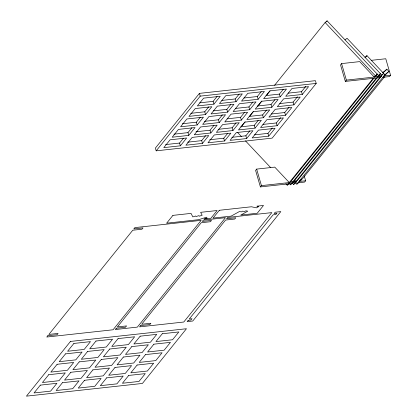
<?xml version="1.0" encoding="UTF-8"?>
<svg xmlns="http://www.w3.org/2000/svg" width="417" height="417" viewBox="0 0 417 417"><rect width="100%" height="100%" fill="white"/><g stroke="black" fill="none" stroke-linecap="round" stroke-linejoin="round"><path stroke-width="0.63" d="M199.42 93.377L155.385 148.087L156.182 150.839L272.171 138.126L316.211 83.421L315.414 80.669L199.42 93.377L200.223 96.129L156.182 150.839M165.554 144.595L179.571 143.057L183.506 138.173M173.941 134.175L187.963 132.637L191.893 127.753M182.328 123.755L196.35 122.217L200.28 117.333M190.715 113.335L204.737 111.798L208.672 106.914M199.743 102.843L213.129 101.378L217.059 96.494M180.373 145.809L186.665 137.996L170.094 139.81L163.803 147.628L180.373 145.809L179.571 143.057M188.76 135.389L195.052 127.576L178.481 129.39L172.19 137.209L188.76 135.389L187.963 132.637M197.147 124.97L203.439 117.156L186.868 118.97L180.582 126.784L197.147 124.97L196.35 122.217M205.539 114.55L211.831 106.736L195.26 108.55L188.969 116.364L205.539 114.55L204.737 111.798M213.926 104.13L220.218 96.311L203.647 98.131L197.356 105.944L213.926 104.13L213.129 101.378M187.645 142.176L201.666 140.638L205.597 135.754M196.032 131.751L210.053 130.219L213.989 125.335M204.424 121.331L218.445 119.799L222.376 114.91M213.447 110.844L226.832 109.374L230.763 104.49M221.839 100.424L235.219 98.954L239.149 94.07M202.464 143.391L208.755 135.577L192.185 137.391L185.899 145.205L202.464 143.391L201.666 140.638M210.856 132.971L217.148 125.152L200.577 126.971L194.286 134.785L210.856 132.971L210.053 130.219M219.243 122.551L225.534 114.732L208.964 116.551L202.672 124.365L219.243 122.551L218.445 119.799M227.63 112.126L233.921 104.313L217.351 106.126L211.059 113.945L227.63 112.126L226.832 109.374M236.022 101.706L242.308 93.893L225.743 95.707L219.451 103.525L236.022 101.706L235.219 98.954M209.741 139.752L223.762 138.215L227.692 133.331M218.127 129.333L232.149 127.795L236.079 122.911M227.156 118.84L240.536 117.375L244.466 112.491M235.542 108.42L248.923 106.955L252.858 102.071M243.929 98L257.315 96.535L261.245 91.651M224.56 140.972L230.851 133.153L214.281 134.967L207.989 142.786L224.56 140.972L223.762 138.215M232.947 130.547L239.238 122.734L222.668 124.547L216.376 132.366L232.947 130.547L232.149 127.795M241.339 120.127L247.625 112.314L231.06 114.128L224.768 121.946L241.339 120.127L240.536 117.375M249.726 109.707L256.017 101.894L239.447 103.708L233.155 111.521L249.726 109.707L248.923 106.955M258.113 99.288L264.404 91.474L247.834 93.288L241.542 101.102L258.113 99.288L257.315 96.535M241.13 126.857L245.206 121.79M249.694 116.218L253.364 111.662M257.847 106.09L261.923 101.023M266.411 95.451L270.08 90.89M274.563 85.318L325.13 22.508L327.105 20.85L378.495 75.409L377.448 76.712L376.139 75.321M326.287 21.861L327.105 20.85M231.831 137.334L245.853 135.796L249.783 130.912M240.859 126.841L254.24 125.376L258.175 120.492M249.246 116.421L262.632 114.956L266.562 110.072M257.633 106.001L271.019 104.537L274.949 99.647M266.025 95.582L279.406 94.112L283.341 89.228M246.655 138.548L252.942 130.735L236.376 132.549L230.085 140.362L246.655 138.548L245.853 135.796M255.042 128.128L261.334 120.315L244.763 122.129L238.472 129.942L255.042 128.128L254.24 125.376M263.429 117.709L269.721 109.89L253.15 111.709L246.859 119.523L263.429 117.709L262.632 114.956M271.816 107.289L278.108 99.47L261.537 101.289L255.246 109.103L271.816 107.289L271.019 104.537M280.208 96.864L286.5 89.05L269.929 90.864L263.638 98.683L280.208 96.864L279.406 94.112M254.563 134.842L267.949 133.377L272.27 128.003M262.95 124.422L276.335 122.952L280.662 117.584M271.342 114.003L284.722 112.533L289.049 107.159M279.729 103.578L293.109 102.113L297.436 96.739M288.116 93.158L301.501 91.693L305.823 86.319M268.746 136.13L275.038 128.311L258.467 130.13L252.176 137.944L268.746 136.13L267.949 133.377M277.133 125.71L283.424 117.891L266.854 119.705L260.562 127.524L277.133 125.71L276.335 122.952M285.525 115.285L291.817 107.471L275.246 109.285L268.955 117.104L285.525 115.285L284.722 112.533M293.912 104.865L300.204 97.052L283.633 98.865L277.341 106.684L293.912 104.865L293.109 102.113M302.299 94.445L308.59 86.632L292.02 88.446L285.728 96.259L302.299 94.445L301.501 91.693M373.945 78.224L291.285 180.91L289.309 182.568L274.761 167.123L256.648 169.104L255.6 170.407L260.401 186.925L292.526 183.407L295.424 180.973M374.242 77.062L377.265 74.101L374.242 77.062L359.689 61.612L341.58 63.598L340.533 64.901L345.333 81.414L377.458 77.896L379.871 75.868M260.401 186.925L261.449 185.622L293.573 182.104L295.022 180.884M345.333 81.414L346.381 80.116L378.506 76.592L379.955 75.378M365.73 57.171L366.955 55.649L384.927 74.752L296.852 184.168L295.596 182.839L296.643 181.515L293.625 184.47L292.301 183.073M285.88 183.761L287.214 185.174L288.262 183.871M289.309 182.568L373.194 78.365M289.528 183.876L290.42 184.825L291.467 183.522M291.207 180.832L292.515 182.219L376.4 78.01M377.15 77.875L294.491 180.561L292.515 182.219M292.526 183.407L293.573 182.104M377.458 77.896L378.506 76.592M294.762 181.953L295.575 180.936M295.721 181.869L379.6 77.661L381.576 76.003L297.696 180.212L295.721 181.869L294.412 180.483M380.653 76.358L383.676 73.397L380.653 76.358L379.345 74.971M385.793 70.478L386.84 69.175L388.931 71.39L383.948 75.998L390.567 75.274L385.767 58.755L371.203 60.35M385.907 74.351L382.9 77.301L389.52 76.577L390.567 75.274M384.391 77.036L302.951 178.205L299.02 181.504L305.635 180.78L304.212 175.885M305.635 180.78L304.587 182.083L297.967 182.808M345.052 39.907L347.027 38.249L381.701 75.055M364.979 57.306L366.955 55.649M378.495 75.409L380.471 73.752L377.448 76.712M382.837 72.532L386.84 69.175M385.298 70.89L382.853 72.944M384.927 74.752L388.931 71.39M287.214 185.174L289.189 183.516M290.42 184.825L292.395 183.167M293.625 184.47L295.596 182.818M300.918 180.337L301.903 179.508M296.852 184.168L299.078 182.302M200.223 96.129L316.211 83.421M378.73 76.738L379.6 77.661M325.13 22.508L375.29 75.758M293.803 182.245L294.673 183.172M237.497 132.392L241.49 136.635M245.488 140.878L270.789 167.738M341.58 63.598L346.381 80.116M256.648 169.104L261.449 185.622M47.83 335.732L46.782 337.035L113.064 329.774L201.14 220.358L134.863 227.619L133.81 228.923L143.021 227.917L141.973 229.214L132.762 230.226L48.883 334.434L58.088 333.423L57.04 334.726L47.83 335.732M70.473 341.44L26.433 396.15L142.421 383.442L186.462 328.732L70.473 341.44M172.919 215.375L166.628 223.189L198.758 219.67L206.592 217.189L207.087 218.159L204.2 219.071L210.814 218.346L217.106 210.533L200.645 212.336L202.156 215.281L199.243 216.204L198.951 215.631L196.037 216.553L195.745 215.985L192.836 216.908L191.028 213.389L172.919 215.375M40.345 385.126L34.053 392.939L50.624 391.125L56.915 383.306L40.345 385.126M48.732 374.706L42.44 382.519L59.011 380.705L65.302 372.887L48.732 374.706M57.124 364.281L50.832 372.1L67.398 370.28L73.689 362.467L57.124 364.281M65.511 353.861L59.219 361.68L75.79 359.861L82.081 352.047L65.511 353.861M73.898 343.441L67.606 351.255L84.177 349.441L90.468 341.627L73.898 343.441M62.441 382.702L56.149 390.521L72.72 388.701L79.006 380.888L62.441 382.702M70.827 372.282L64.536 380.101L81.106 378.282L87.398 370.468L70.827 372.282M79.214 361.862L72.923 369.676L89.493 367.862L95.785 360.048L79.214 361.862M87.601 351.442L81.31 359.256L97.88 357.442L104.172 349.628L87.601 351.442M95.993 341.023L89.702 348.836L106.272 347.022L112.564 339.203L95.993 341.023M116.322 328.231L115.274 329.534L137.365 327.11L225.446 217.695L203.35 220.113L202.302 221.417L211.508 220.411L210.46 221.714L201.255 222.72L117.37 326.928L126.575 325.917L125.527 327.22L116.322 328.231M219.316 210.288L213.024 218.107L231.133 216.121L239.499 211.492L241.344 211.893L242.699 211.143L244.55 211.539L245.905 210.788L247.755 211.19L240.75 215.068L257.211 213.264L263.502 205.451L256.888 206.175L258.722 206.571L256.413 207.848L251.446 206.769L219.316 210.288M84.531 380.283L78.24 388.097L94.81 386.283L101.102 378.469L84.531 380.283M92.918 369.863L86.627 377.677L103.197 375.863L109.489 368.044L92.918 369.863M101.31 359.444L95.019 367.257L111.589 365.443L117.881 357.624L101.31 359.444M109.697 349.019L103.406 356.837L119.976 355.018L126.268 347.205L109.697 349.019M118.084 338.599L111.792 346.418L128.363 344.598L134.655 336.785L118.084 338.599M140.623 325.568L139.575 326.871L183.761 322.028L271.837 212.613L227.651 217.455L226.603 218.753L235.813 217.747L234.761 219.05L225.555 220.056L141.671 324.264L150.881 323.253L149.833 324.556L140.623 325.568M106.627 377.859L100.335 385.678L116.906 383.859L123.197 376.045L106.627 377.859M115.014 367.44L108.722 375.258L125.293 373.439L131.584 365.626L115.014 367.44M123.401 357.02L117.109 364.833L133.68 363.019L139.971 355.206L123.401 357.02M131.788 346.6L125.496 354.414L142.067 352.6L148.358 344.786L131.788 346.6M140.18 336.18L133.888 343.994L150.459 342.18L156.75 334.361L140.18 336.18M128.717 375.441L122.426 383.254L138.997 381.44L145.288 373.627L128.717 375.441M137.104 365.021L130.818 372.834L147.383 371.021L153.675 363.207L137.104 365.021M145.497 354.601L139.205 362.415L155.776 360.601L162.067 352.782L145.497 354.601M153.883 344.181L147.592 351.995L164.162 350.181L170.454 342.362L153.883 344.181M162.27 333.756L155.979 341.575L172.549 339.756L178.841 331.942L162.27 333.756M188.197 320.329L187.15 321.632L192.748 321.017L280.823 211.601L275.225 212.217L274.178 213.52L276.94 213.217L275.892 214.52L273.13 214.823L189.245 319.026L192.008 318.724L190.96 320.027L188.197 320.329"/></g></svg>
